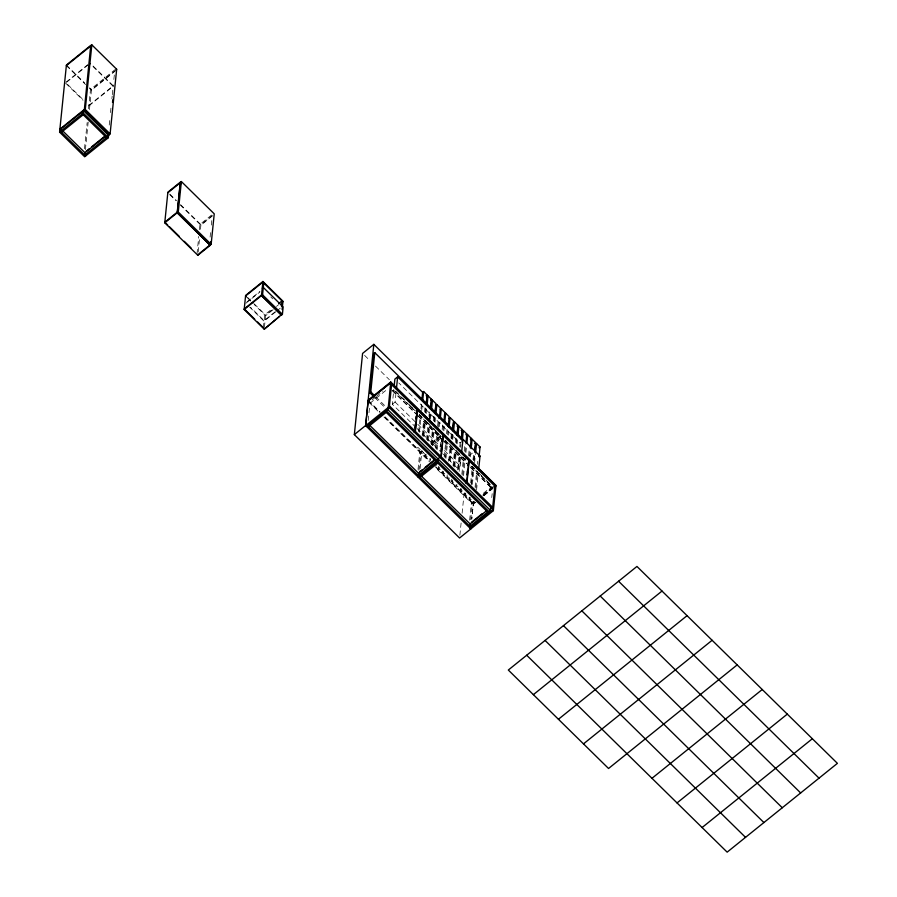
<?xml version="1.0" encoding="UTF-8"?>
<svg xmlns="http://www.w3.org/2000/svg" width="897" height="897" viewBox="0 0 897 897"><rect width="100%" height="100%" fill="white"/><g stroke="black" fill="none" stroke-linecap="round" stroke-linejoin="round"><path stroke-width="0.67" stroke-dasharray="4.49 3.36" d="M84.486 148.779L87.155 122.53M88.556 108.716L90.519 89.375L114.838 69.787M85.394 149.664L88.198 122.037M89.465 109.602L91.483 89.655L114.749 70.919M109.232 125.042L109.927 118.135M110.488 112.607L111.049 107.091M111.901 98.793L112.181 96.035M112.316 94.656L113.302 84.98M113.863 79.452L114.424 73.924M196.992 253.795L198.764 236.404M199.437 229.722L199.986 224.373L212.41 214.361M198.17 252.001L199.526 238.636M200.48 229.273L200.95 224.654L212.342 215.482M210.1 237.1L210.784 230.406M211.322 225.057L211.871 219.709M263.393 327.708L264.705 314.825L271.186 309.6M264.424 327.304L265.669 315.105L272.15 309.88M368.185 420.502L369.665 405.915M416.017 427.521L392.325 404.244L393.805 389.679M392.325 404.244L395.084 402.024L396.16 391.428M418.641 431.805L420.301 415.468M420.996 408.662L421.545 403.213M419.471 432.388L421.13 416.04M421.691 410.602L422.24 405.152M418.013 469.445L419.774 452.223L421.904 450.496M422.151 435.258L423.81 418.91M424.494 412.104L425.055 406.655M418.921 470.331L420.738 452.503L422.868 450.776M422.98 435.83L424.505 420.85M425.335 412.676L425.884 407.238M423.048 436.144L424.707 419.796M425.402 412.99L425.952 407.541M420.088 468.57L421.568 453.994L423.709 452.267M423.889 436.716L425.548 420.379M426.232 413.562L426.793 408.124M426.557 439.586L428.217 423.238M428.912 416.432L429.461 410.983M427.387 440.169L429.058 423.821M429.607 418.372L430.302 411.566M426.075 454.084L425.795 456.808L426.77 456.035L430.28 459.477L429.304 460.262M427.454 440.472L429.125 424.135M429.674 418.686L430.369 411.869M428.295 441.055L429.955 424.707M430.504 419.258L431.199 412.452M430.964 443.914L432.489 428.934M433.318 420.771L433.868 415.322M431.805 444.497L433.464 428.149M434.159 421.343L434.709 415.894M430.212 461.148L430.482 458.423M431.872 444.8L433.531 428.463M434.226 421.657L434.776 416.208M432.702 445.383L434.361 429.035M435.056 422.229L435.606 416.78M435.381 448.253L437.041 431.906M437.59 426.456L438.42 418.294M436.278 449.139L437.871 432.489M438.498 427.342L439.115 420.233M437.119 449.711L438.779 433.374M439.463 426.568L440.023 421.119M439.922 437.456L440.091 435.852L430.459 443.6M440.158 446.863L440.696 441.638M438.409 466.205L438.128 468.918L439.104 468.144L435.594 464.691M440.337 447.132L440.618 444.407M442.143 429.428L442.692 423.978M439.306 467.09L439.025 469.804L440.001 469.03L443.51 472.472L442.535 473.257L442.95 469.165M443.04 430.313L443.522 424.561M443.88 430.896L444.43 425.447M444.194 456.909L445.854 440.573M446.549 433.767L447.098 428.318M443.712 471.418L443.443 474.143L444.407 473.358L447.042 475.937M445.103 457.795L446.695 441.156M447.446 434.653L447.939 428.889M445.932 458.378L447.457 443.398M448.287 435.224L448.702 431.143M447.222 474.861L446.953 477.585L447.917 476.8M448.612 461.249L450.272 444.901M450.956 438.095L451.516 432.646M449.576 460.464L450.967 446.841M451.796 438.678L452.346 433.229M449.644 460.766L451.169 445.787M451.864 438.981L452.548 432.175M450.485 461.35L451.864 447.726M452.693 439.564L453.254 434.114M451.64 479.2L451.359 481.924L452.335 481.14L448.825 477.686L447.85 478.471M453.019 465.577L454.678 449.24M455.373 442.423L455.923 436.985M453.848 466.16L455.373 451.18M456.203 443.006L456.618 438.925M452.537 480.086L452.256 482.81L453.232 482.025L456.741 485.468L455.766 486.252M453.916 466.462L455.575 450.126M456.27 443.309L456.82 437.871M454.757 467.045L456.416 450.698M457.111 443.892L457.526 439.81M457.425 469.905L459.085 453.568M459.78 446.762L460.329 441.313M458.401 469.131L459.78 455.508M460.61 447.334L460.89 444.609M456.943 484.414L456.674 487.138L457.638 486.353L461.148 489.796L460.183 490.581L460.453 487.856M458.468 469.434L459.847 455.811M459.163 471.374L460.823 455.037M442.67 453.691L457.481 468.245L460.228 466.025L461.17 456.752M461.843 474.244L463.502 457.896M464.186 451.09L464.881 444.284M461.361 488.742L461.08 491.466L462.056 490.681L465.565 494.135L464.59 494.92L464.859 492.195M462.74 475.13L464.332 458.479M465.095 451.976L465.857 443.499M463.57 475.702L465.375 458.008M465.924 452.559L466.619 445.742M459.869 535.251L461.125 522.861M462.101 513.23L464.198 492.588M468.604 455.418L469.288 448.612M465.767 493.081L465.487 495.806L466.462 495.021L469.972 498.463L468.996 499.248L469.277 496.523M469.501 456.304L470.129 449.195M470.331 456.887L471.026 450.081M470.656 482.911L472.315 466.563M473.011 459.757L473.706 452.951M471.351 484.851L473.156 467.146M473.84 460.329L474.535 453.523M470.174 497.409L469.905 500.134L470.869 499.349L474.378 502.791L473.403 503.576L471.732 519.24L473.683 500.851M471.564 483.797L473.224 467.449M473.908 460.643L474.603 453.837M472.394 484.369L474.053 468.032M474.603 462.583L475.432 454.409M469.636 520.148L471.385 502.914L473.515 501.199M470.69 519.733L472.349 503.195L474.513 501.49M475.062 487.239L476.587 472.259M477.406 464.265L477.697 461.361M475.892 487.968L477.563 471.474M476.587 489.885L478.236 473.638M491.534 488.159L491.702 486.544L482.081 494.303M491.769 497.566L492.173 493.653M87.839 64.606L65.627 82.49L83.085 99.634M66.625 82.244L87.771 65.201M115.747 70.672L91.427 90.261L89.498 88.366M88.904 105.341L113.224 85.753L89.947 62.902M88.837 105.947L113.157 86.359L89.891 63.496M212.275 216.087L200.883 225.259L180.454 205.2M246.955 301.841L259.917 291.39M245.812 303.321L259.861 291.996M276.478 306.404L278.631 304.666M273.17 309.622L265.602 315.71L254.154 304.464M274.919 311.932L264.11 320.633L250.667 307.424M275.94 311.663L264.054 321.238L249.646 307.088M277.016 310.788L280.268 308.176M372.244 399.804L375.451 397.214M376.527 396.351L382.941 391.182M369.945 403.269L388.121 388.625M416.982 448.152L417.957 447.368L421.455 450.81M431.423 443.88L441.055 436.133M420.671 453.108L422.812 451.382M431.367 444.486L440.988 436.738L419.146 415.277M432.264 445.372L440.819 438.487M424.898 455.923L425.873 455.138L422.364 451.696M462.785 440.853L460.038 443.073L398.829 382.963M468.862 455.979L472.943 452.682M483.035 494.583L492.666 486.836L471.822 466.362M474.423 502.085L472.282 503.8L435.561 467.729M482.978 495.189L492.61 487.441L470.768 465.992M483.091 495.783L491.702 488.854M435.617 467.124L473.347 504.181L475.421 502.376M484.021 495.447L494.785 486.779M473.347 504.181L475.5 502.455M484.1 495.514L492.711 488.585M364.574 355.358L369.542 360.235M375.495 366.088L389.399 379.745M66.412 65.021L84.733 83.029M89.554 87.76L91.483 89.655M66.356 65.627L85.641 84.576M395.499 391.17L398.481 394.097M402.45 397.999L404.435 399.95M409.402 404.827L412.373 407.754M419.325 414.582L421.31 416.533M425.29 420.435L429.259 424.326M433.229 428.228L436.211 431.154M449.117 443.836L452.099 446.762M456.068 450.664L459.051 453.59M463.02 457.492L465.005 459.443M471.957 466.272L474.939 469.198M478.908 473.1L481.88 476.027M485.86 479.929L489.829 483.831M395.375 391.26L415.311 410.972M419.213 414.672L432.197 427.544M433.105 428.329L441.133 436.323M445.103 440.225L466.866 461.495M393.335 389.915L415.176 411.375M444.968 440.64L466.799 462.09M392.303 390.386L417.127 414.773M418.114 415.748L442.939 440.135M443.937 441.111L466.776 463.547M470.746 467.449L492.588 488.899M392.18 390.554L416.993 414.941M417.991 415.916L442.815 440.292M443.813 441.268L466.642 463.704M470.622 467.606L492.464 489.067M395.084 402.024L416.802 423.362M417.789 424.326L440.494 446.628M444.441 450.507L460.228 466.025M65.571 83.085L83.017 100.229M417.004 428.486L441.683 452.727M169.813 194.077L176.631 200.771M180.521 204.594L200.95 224.654M169.757 194.683L175.588 200.412M375.753 396.788L385.676 406.543M374.778 397.573L384.701 407.328M270.782 296.929L272.699 298.824M368.162 400.185L380.07 411.891M385.037 416.769L429.719 460.666M435.673 466.518L473.403 503.576M368.095 400.791L380.025 412.508M384.981 417.374L429.663 461.271M369.037 402.383L378.971 412.138M383.927 417.015L429.607 461.877M247.527 297.288L253.257 302.917M254.21 303.859L265.669 315.105M247.471 297.894L253.189 303.522"/><path stroke-width="1.35" d="M59.594 132.128L83.264 113.067L83.511 110.712L108.582 135.346L108.346 137.701L84.666 156.762L59.594 132.128L66.412 65.021L90.732 45.433L84.296 110.253L85.271 109.479L91.83 44.85L116.677 69.248L110.107 133.877L109.131 134.662M60.805 129L60.57 131.343L85.641 155.977M82.535 111.497L82.3 113.852L107.371 138.474M109.288 134.225L109.232 134.83L84.161 110.196L59.83 129.785M112.517 102.449L112.798 99.679M164.756 222.792L167.874 192.171L180.297 182.158L177.191 212.78L164.756 222.792L197.833 255.286L210.268 245.273L210.604 241.988M177.303 212.813L180.398 182.326L181.362 181.542L214.237 213.834L211.143 244.32L210.167 245.105L177.303 212.813L178.268 212.028L181.362 181.542M197.833 255.286L197.901 254.681M210.167 245.105L210.459 242.336M281.591 314.668L264.234 329.199L244.186 309.51L245.621 295.416L262.911 281.49L282.959 301.179L282.118 309.51M244.186 309.51L261.487 295.584L262.911 281.49M281.523 315.273L261.487 295.584L262.563 294.833L263.752 282.981M264.234 329.199L279.427 316.406M281.467 306.045L281.994 300.899L278.754 303.511M261.588 295.606L281.434 315.105L282.409 314.32L283.16 306.942L263.314 287.444L262.339 288.229M368.162 400.185L390.744 381.999L495.996 485.389L493.339 510.673L459.589 537.998L354.337 434.608L362.59 353.407L373.825 344.358L422.487 392.146M354.337 434.608L365.584 425.559L373.825 344.358M373.78 396.597L369.811 392.695L373.802 353.44L374.778 352.656L480.018 456.046L478.65 469.58M369.811 392.695L370.786 391.911L374.778 352.656M390.789 382.694L368.196 400.892L365.684 425.66L388.278 407.462L390.744 381.999M366.581 426.546L389.175 408.348L391.686 383.58M394.209 385.699L394.882 379.083L397.64 376.863L462.785 440.853L461.574 452.772M396.429 388.782L397.64 376.863M414.806 428.217L415.21 424.225M415.748 418.91L416.017 416.253M414.167 431.973L415.132 431.188L417.296 409.918L391.709 384.791L390.744 385.575M414.392 432.208L415.367 431.423L417.531 410.153L443.118 435.28L440.954 456.551L439.978 457.335M421.96 399.12L422.655 392.314L423.619 391.529L427.129 394.983L426.165 404.513M422.655 401.06L423.619 391.529M426.367 403.459L427.062 396.642L428.037 395.869L431.547 399.311L430.571 408.841M427.062 405.399L428.037 395.869M430.638 409.155L431.468 400.981L432.444 400.197L435.953 403.639L434.989 413.169M431.479 409.727L432.444 400.197M435.056 413.483L435.886 405.309L436.85 404.525L440.36 407.978L439.463 417.811M435.886 414.055L436.85 404.525M440.292 418.394L441.268 408.864L444.777 412.306L444.015 420.783M438.117 459.062L437.893 461.417L418.204 477.249M440.135 456.898L436.828 460.116M441.728 441.223L441.997 438.611M440.887 450.922L441.156 448.253M441.84 441.604L442.109 438.947M440.214 457.56L441.189 456.786L443.342 435.505L468.929 460.643L466.765 481.913L465.801 482.698M444.845 421.366L445.674 413.192L449.184 416.634L448.208 426.176M449.117 427.062L450.081 417.52L453.59 420.973L452.626 430.504M452.828 429.45L453.523 422.644L454.499 421.859L457.997 425.301L457.033 434.832M453.523 431.39L454.499 421.859M457.1 435.146L457.93 426.972L458.905 426.187L462.415 429.629L461.439 439.171M457.941 435.718L458.905 426.187M461.507 439.474L462.336 431.3L463.312 430.515L466.821 433.969L466.059 442.445M462.347 440.057L463.312 430.515M466.9 443.028L467.729 434.854L471.228 438.297L470.263 447.827M466.305 480.265L466.025 482.922L467.001 482.138L469.165 460.867L494.752 485.995L493.776 486.779M466.844 474.95L467.247 470.959M467.786 465.644L468.055 462.987M471.16 448.713L472.136 439.182L475.645 442.625L474.67 452.166M474.883 451.113L475.567 444.295L476.542 443.522L480.052 446.964L479.088 456.495M475.578 453.052L476.542 443.522M486.836 510.516L470.151 523.949L469.916 526.304L487.643 512.03M489.549 509.967L491.769 507.612M469.837 527.974L492.442 509.788L494.953 485.019M90.855 45.635L91.83 44.85M90.675 46.039L66.356 65.627L67.253 66.513M115.702 70.033L116.677 69.248M61.467 132.24L83.197 114.738M86.179 151.223L89.352 148.667M91.472 146.962L105.218 135.884M105.622 136.12L84.98 152.748L84.744 155.091L106.463 137.589M107.606 136.131L108.582 135.346M167.806 192.777L180.241 182.764L181.138 183.65M198.932 253.84L210.324 244.668L207.409 241.798M368.095 400.791L390.688 382.604L495.94 485.983M388.58 406.846L389.556 406.061L415.132 431.188M368.454 426.647L386.181 412.362M426.153 395.756L427.129 394.983M416.32 410.703L417.296 409.918M430.571 400.096L431.547 399.311M440.292 409.649L441.268 408.864M444.699 413.977L445.674 413.192M449.117 418.305L450.081 417.52M442.378 436.29L443.342 435.505M457.033 426.086L457.997 425.301M461.439 430.414L462.415 429.629M419.774 471.687L421.938 469.938M425.178 467.326L434.91 459.488M465.846 434.753L466.821 433.969M435.202 459.791L418.518 473.235L418.282 475.578L436.009 461.305M466.754 435.639L467.729 434.854M420.088 477.361L437.814 463.087M470.263 439.082L471.228 438.297M471.16 439.967L472.136 439.182M474.67 443.41L475.645 442.625M479.076 447.749L480.052 446.964M479.054 456.831L480.018 456.046M471.385 522.379L482.194 513.678M491.612 508.061L492.588 507.276L467.001 482.138M533.379 694.648L662.008 591.056M558.427 719.271L687.057 615.667M583.487 743.882L712.117 640.279M737.177 664.89L608.547 768.494L508.319 670.037L636.948 566.444L837.406 763.347L727.153 852.15L526.696 655.236M651.973 778.304L762.237 689.513M677.033 802.927L787.286 714.124M702.093 827.539L812.346 738.736M618.571 581.234L819.028 778.148M461.204 430.19L463.188 432.141M600.194 596.034L800.651 792.948M415.367 431.423L440.954 456.551M441.189 456.786L466.765 481.913M282.903 301.784L262.855 282.095L245.554 296.021L246.462 296.907M407.373 424.707L411.342 428.609M458.008 474.457L461.977 478.359M388.446 406.778L491.713 508.218M85.271 109.479L110.107 133.877M388.278 407.462L389.175 408.348M492.442 509.788L493.339 510.673M86.146 111.486L84.217 109.591L59.897 129.179L60.794 130.065M370.786 391.911L374.755 395.812M387.493 409.324L489.751 509.776L489.515 512.131L386.259 410.691M83.264 113.067L108.346 137.701M385.284 411.476L488.54 512.916M178.268 212.028L211.143 244.32M262.563 294.833L282.409 314.32M178.155 213.06L177.247 212.174L164.824 222.187L167.739 225.057M262.451 295.864L261.543 294.978L244.253 308.904L254.748 319.22M177.191 212.78L210.268 245.273M581.817 610.835L782.274 807.749M169.69 226.963L179.411 236.516M184.277 241.304L191.083 247.987M368.79 424.382L419.415 474.121M421.411 476.083L470.062 523.859M367.557 425.761L470.813 527.189M365.584 425.559L470.835 528.95M257.607 322.034L264.29 328.594M62.734 130.895L85.877 153.634M563.451 625.635L763.896 822.549M545.073 640.436L745.53 837.35"/></g></svg>
